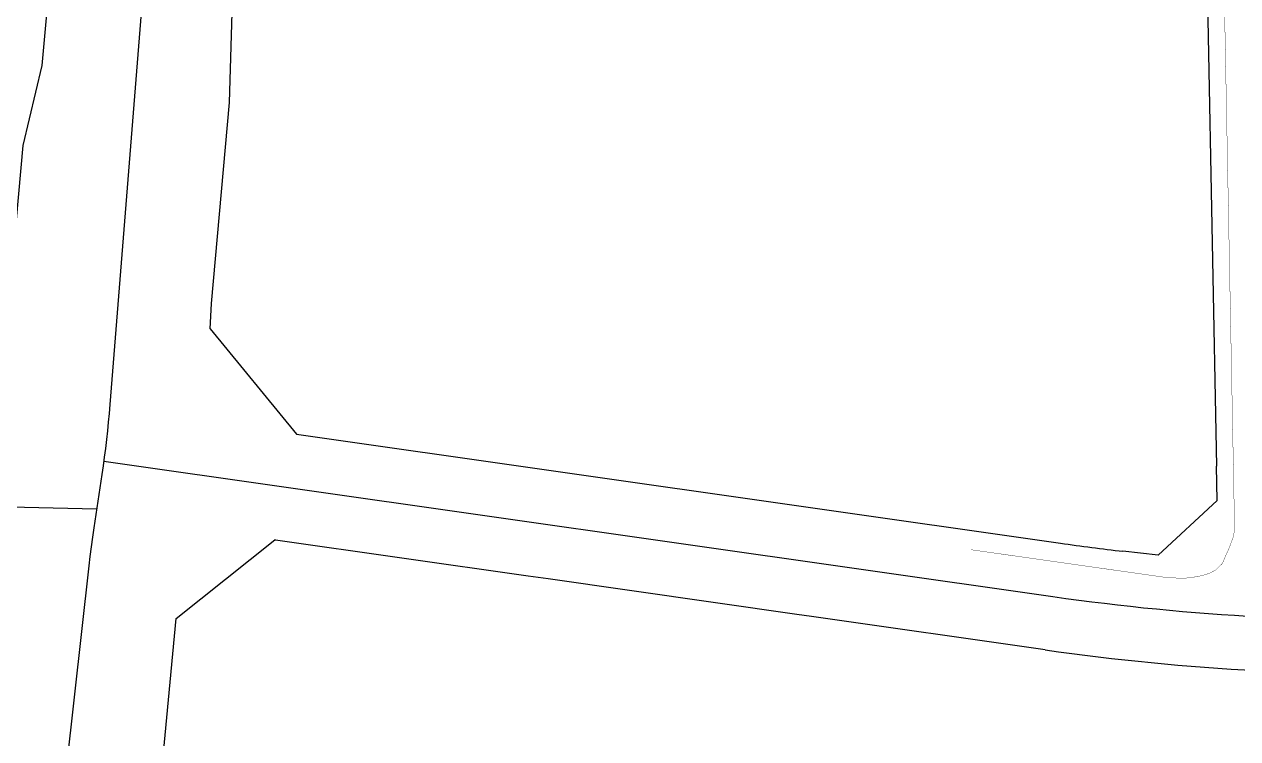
# Model space of a CAD drawing. Extents: x 529262 to 576451, y 2694391 to 2717535.
# Drawn here: x 563316.5 to 563677.2, y 2709013 to 2709225.2 of the extents above; entities that cross this region are included whole.
import ezdxf
from ezdxf.xclip import XClip

# ---------------------------------------------------------------- set-up
doc = ezdxf.new("R2010")
doc.units = 0
doc.header["$XCLIPFRAME"] = 0
for name, color, linetype in [('DLSS', 4, 'Continuous'), ('PP-COM', 7, 'Continuous'), ('RD-中线', 40, 'Continuous'), ('RD-红线', 7, 'Continuous')]:
    doc.layers.add(name, color=color, linetype=linetype)

# ---------------------------------------------------------------- blocks, each defined once
blk = doc.blocks.new('A$C19FD0107')
at = {"layer": 'RD-中线', "color": 8, "linetype": 'Continuous', "ltscale": 100}
blk.add_lwpolyline([(-7552.98, 15579.99), (-7614.53, 15224.26, 0.022864), (-7617.97, 15197.05), (-7656.03, 14721.62, -0.017422), (-7658.42, 14700.86), (-7660.81, 14685.05, 0.009555), (-7662.3, 14673.68), (-7679.95, 14515.84, 0.004499), (-7681.05, 14505.09), (-7715.67, 14135.39, -0.025309), (-7720.02, 14105.35), (-7719.35, 14108.74, 0.055468), (-7721.57, 14082.29), (-7691.96, 12988.66), (-7675.22, 12857.93), (-7612.49, 12550.87), (-7521.66, 12281.18), (-7495.03, 12217.99, -0.012701), (-7472.78, 12161.24)], format="xyb", dxfattribs=at)
at = {"layer": 'RD-中线', "color": 8, "linetype": 'Continuous', "flags": 128}
for points in [[(-7659.97, 14690.58), (-7959.81, 14697.5, -0.027956), (-8071.19, 14706.31), (-8308.52, 14738.52)], [(-7657.85, 14704.83), (-7375.71, 14664.6, 0.044361), (-7251.92, 14658.04), (-6604.32, 14681.17)]]:
    blk.add_lwpolyline(points, format="xyb", dxfattribs=at)
at = {"layer": 'RD-红线', "color": 8}
for p, q in [((-7451.8, 14659.28), (-7525.77, 14669.83)), ((-7377.96, 14648.76), (-7447.46, 14658.67))]:
    blk.add_line(p, q, dxfattribs=at)
at = {"layer": 'RD-红线', "color": 8, "linetype": 'Continuous', "flags": 128}
for points in [[(-7331.05, 14907.52), (-7330.95, 14902.49), (-7327.04, 14703.38)], [(-7668.91, 14903.84), (-7669.06, 14901.96), (-7676.21, 14822.36), (-7681.86, 14798.57), (-7685.83, 14754.44), (-7688.07, 14737.1)], [(-7626.25, 14744.16), (-7625.84, 14751.67), (-7620.47, 14811.38), (-7619.53, 14841.41), (-7616.02, 14880.45), (-7614.6, 14897.56)]]:
    blk.add_lwpolyline(points, dxfattribs=at)
at = {"layer": 'RD-红线', "color": 8, "linetype": 'Continuous'}
blk.add_lwpolyline([(-7626.25, 14744.16), (-7600.53, 14712.81, 0.389)], format="xyb", dxfattribs=at)
at = {"layer": 'RD-红线', "color": 8, "linetype": 'Continuous', "flags": 128}
blk.add_lwpolyline([(-7600.53, 14712.81), (-7373.45, 14680.44, 0.006842), (-7354.89, 14678.05)], format="xyb", dxfattribs=at)
at = {"layer": 'RD-红线', "color": 8}
for points in [[(-7326.87, 14693.17), (-7327.04, 14703.38)], [(-7650.84, 14425.64), (-7659.81, 14437.02), (-7650.81, 14533.12), (-7645.1, 14564.57), (-7636.35, 14658.07), (-7607.03, 14681.42)], [(-7344.44, 14676.93), (-7354.89, 14678.05)], [(-7525.77, 14669.83), (-7531.72, 14670.68)], [(-7447.46, 14658.67), (-7451.8, 14659.28)]]:
    blk.add_lwpolyline(points, dxfattribs=at)
for points in [[(-7344.44, 14676.93), (-7326.87, 14693.17, 0.453993)], [(-7531.72, 14670.68), (-7606.79, 14681.38, 0.002367), (-7607.03, 14681.42, 0.002367)]]:
    blk.add_lwpolyline(points, format="xyb", dxfattribs=at)
blk.add_arc((-7276.91, 15357.59), 716, 261.88567, 272.0458, dxfattribs=at)

msp = doc.modelspace()

# ---------------------------------------------------------------- linework, layer by layer
at = {"layer": 'DLSS', "linetype": 'Continuous', "flags": 128}
msp.add_lwpolyline([(563670.711, 2709361.091, 0.1, 0.1, 0), (563670.943, 2709349.443, 0, 0, 0), (563673.015, 2709245.11, 0.1, 0.1, 0), (563676.297, 2709074.944, 0.1, 0.1, 0), (563675.795, 2709072.606, 0.1, 0.1, 0), (563674.793, 2709069.897, 0.1, 0.1, 0), (563672.637, 2709065.014, 0.1, 0.1, 0), (563670.699, 2709063.116, 0.1, 0.1, 0), (563668.866, 2709062.112, 0.1, 0.1, 0), (563666.983, 2709061.544, 0.1, 0.1, 0), (563665.254, 2709061.114, 0.1, 0.1, 0), (563661.241, 2709060.611, 0.1, 0.1, 0), (563656.261, 2709060.814, 0.1, 0.1, 0), (563597.966, 2709069.111, 0, 0, 0)], format="xyseb", dxfattribs=at)
msp.add_lwpolyline([(563670.711, 2709361.091, 0.1, 0.1, 0), (563670.943, 2709349.443, 0, 0, 0), (563673.015, 2709245.11, 0.1, 0.1, 0), (563676.297, 2709074.944, 0.1, 0.1, 0), (563675.795, 2709072.606, 0.1, 0.1, 0), (563674.793, 2709069.897, 0.1, 0.1, 0), (563672.637, 2709065.014, 0.1, 0.1, 0), (563670.699, 2709063.116, 0.1, 0.1, 0), (563668.866, 2709062.112, 0.1, 0.1, 0), (563666.983, 2709061.544, 0.1, 0.1, 0), (563665.254, 2709061.114, 0.1, 0.1, 0), (563661.241, 2709060.611, 0.1, 0.1, 0), (563656.261, 2709060.814, 0.1, 0.1, 0), (563597.966, 2709069.111, 0, 0, 0)], format="xyseb", dxfattribs=at)

# ---------------------------------------------------------------- block references
at = {"layer": 'PP-COM'}
ref = msp.add_blockref('A$C19FD0107', (570997.993, 2694390.603), dxfattribs=at)
XClip(ref).set_block_clipping_path([(-9366.4383134884, 14428.6043910822), (-3328.4480743363, 17452.7484863754)])

doc.saveas('drawing.dxf')
